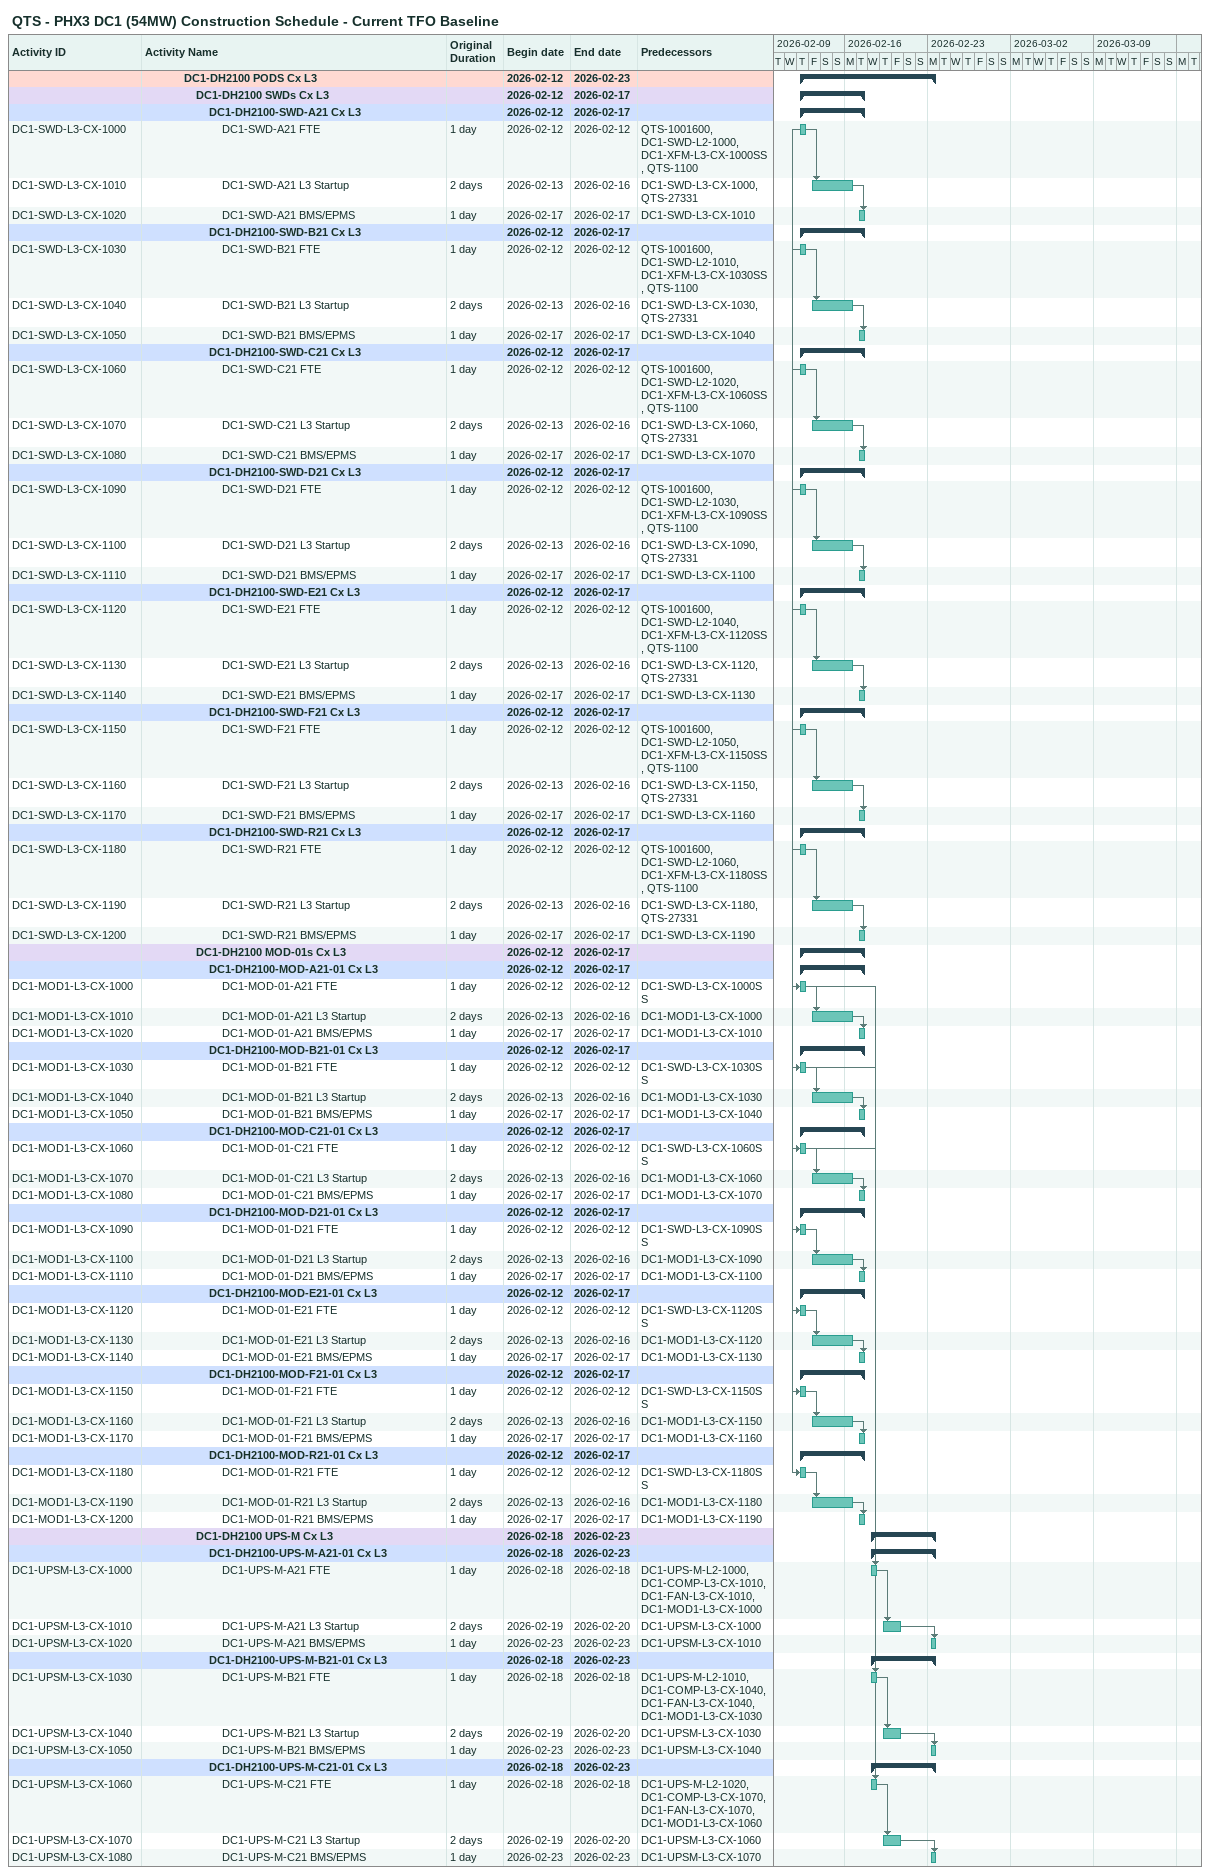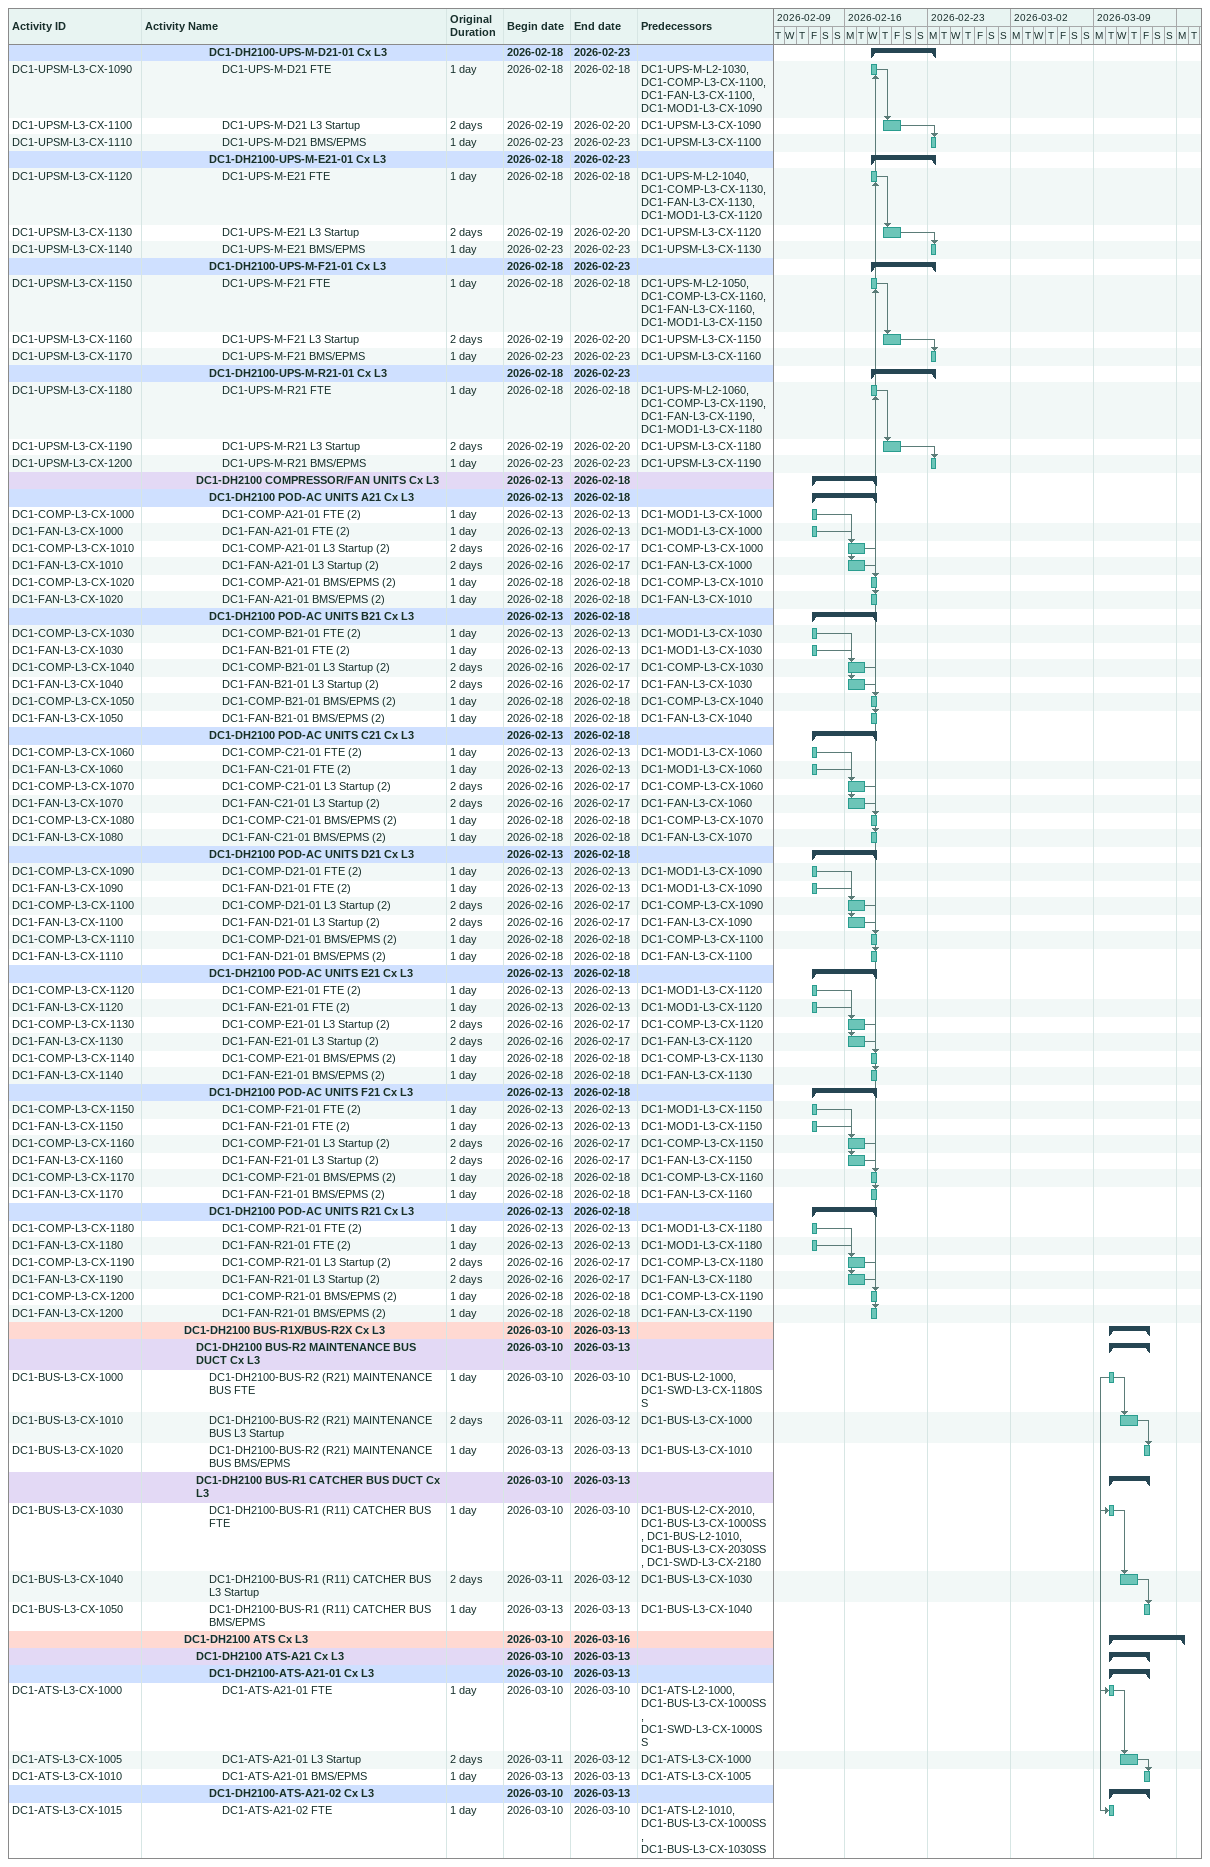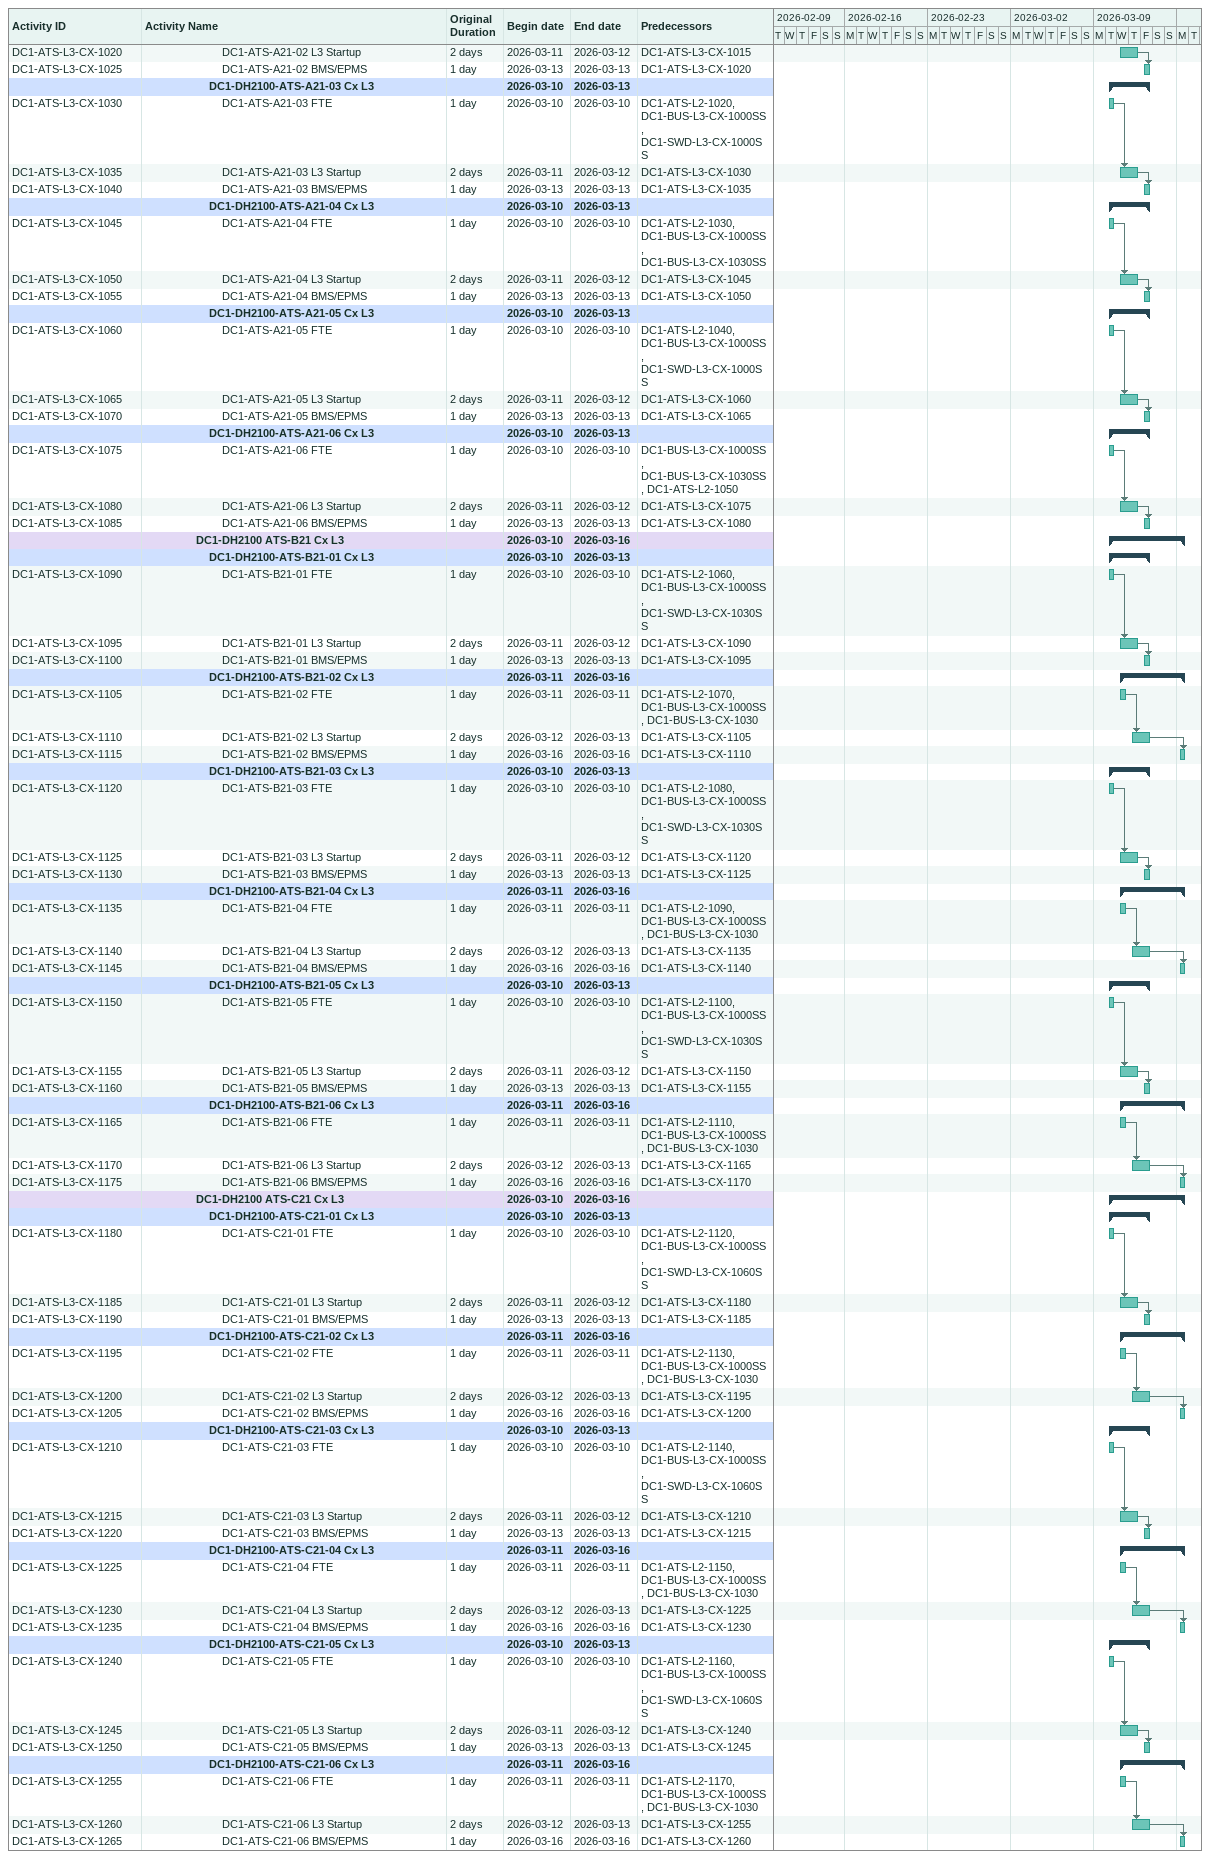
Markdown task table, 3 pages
QTS - PHX3 DC1 (54MW) Construction Schedule - Current TFO Baseline

| ID | Level | Task | Original duration | Start | Finish | Predecessors |
|---|---|---|---|---|---|---|
|  | 4 | **DC1-DH2100 PODS Cx L3** |  | 2026-02-12 | 2026-02-23 |  |
|  | 5 | **DC1-DH2100 SWDs Cx L3** |  | 2026-02-12 | 2026-02-17 |  |
|  | 6 | **DC1-DH2100-SWD-A21 Cx L3** |  | 2026-02-12 | 2026-02-17 |  |
| DC1-SWD-L3-CX-1000 | 7 | DC1-SWD-A21 FTE | 1d | 2026-02-12 | 2026-02-12 | QTS-1001600, DC1-SWD-L2-1000, DC1-XFM-L3-CX-1000SS, QTS-1100 |
| DC1-SWD-L3-CX-1010 | 7 | DC1-SWD-A21 L3 Startup | 2d | 2026-02-13 | 2026-02-16 | DC1-SWD-L3-CX-1000, QTS-27331 |
| DC1-SWD-L3-CX-1020 | 7 | DC1-SWD-A21 BMS/EPMS | 1d | 2026-02-17 | 2026-02-17 | DC1-SWD-L3-CX-1010 |
|  | 6 | **DC1-DH2100-SWD-B21 Cx L3** |  | 2026-02-12 | 2026-02-17 |  |
| DC1-SWD-L3-CX-1030 | 7 | DC1-SWD-B21 FTE | 1d | 2026-02-12 | 2026-02-12 | QTS-1001600, DC1-SWD-L2-1010, DC1-XFM-L3-CX-1030SS, QTS-1100 |
| DC1-SWD-L3-CX-1040 | 7 | DC1-SWD-B21 L3 Startup | 2d | 2026-02-13 | 2026-02-16 | DC1-SWD-L3-CX-1030, QTS-27331 |
| DC1-SWD-L3-CX-1050 | 7 | DC1-SWD-B21 BMS/EPMS | 1d | 2026-02-17 | 2026-02-17 | DC1-SWD-L3-CX-1040 |
|  | 6 | **DC1-DH2100-SWD-C21 Cx L3** |  | 2026-02-12 | 2026-02-17 |  |
| DC1-SWD-L3-CX-1060 | 7 | DC1-SWD-C21 FTE | 1d | 2026-02-12 | 2026-02-12 | QTS-1001600, DC1-SWD-L2-1020, DC1-XFM-L3-CX-1060SS, QTS-1100 |
| DC1-SWD-L3-CX-1070 | 7 | DC1-SWD-C21 L3 Startup | 2d | 2026-02-13 | 2026-02-16 | DC1-SWD-L3-CX-1060, QTS-27331 |
| DC1-SWD-L3-CX-1080 | 7 | DC1-SWD-C21 BMS/EPMS | 1d | 2026-02-17 | 2026-02-17 | DC1-SWD-L3-CX-1070 |
|  | 6 | **DC1-DH2100-SWD-D21 Cx L3** |  | 2026-02-12 | 2026-02-17 |  |
| DC1-SWD-L3-CX-1090 | 7 | DC1-SWD-D21 FTE | 1d | 2026-02-12 | 2026-02-12 | QTS-1001600, DC1-SWD-L2-1030, DC1-XFM-L3-CX-1090SS, QTS-1100 |
| DC1-SWD-L3-CX-1100 | 7 | DC1-SWD-D21 L3 Startup | 2d | 2026-02-13 | 2026-02-16 | DC1-SWD-L3-CX-1090, QTS-27331 |
| DC1-SWD-L3-CX-1110 | 7 | DC1-SWD-D21 BMS/EPMS | 1d | 2026-02-17 | 2026-02-17 | DC1-SWD-L3-CX-1100 |
|  | 6 | **DC1-DH2100-SWD-E21 Cx L3** |  | 2026-02-12 | 2026-02-17 |  |
| DC1-SWD-L3-CX-1120 | 7 | DC1-SWD-E21 FTE | 1d | 2026-02-12 | 2026-02-12 | QTS-1001600, DC1-SWD-L2-1040, DC1-XFM-L3-CX-1120SS, QTS-1100 |
| DC1-SWD-L3-CX-1130 | 7 | DC1-SWD-E21 L3 Startup | 2d | 2026-02-13 | 2026-02-16 | DC1-SWD-L3-CX-1120, QTS-27331 |
| DC1-SWD-L3-CX-1140 | 7 | DC1-SWD-E21 BMS/EPMS | 1d | 2026-02-17 | 2026-02-17 | DC1-SWD-L3-CX-1130 |
|  | 6 | **DC1-DH2100-SWD-F21 Cx L3** |  | 2026-02-12 | 2026-02-17 |  |
| DC1-SWD-L3-CX-1150 | 7 | DC1-SWD-F21 FTE | 1d | 2026-02-12 | 2026-02-12 | QTS-1001600, DC1-SWD-L2-1050, DC1-XFM-L3-CX-1150SS, QTS-1100 |
| DC1-SWD-L3-CX-1160 | 7 | DC1-SWD-F21 L3 Startup | 2d | 2026-02-13 | 2026-02-16 | DC1-SWD-L3-CX-1150, QTS-27331 |
| DC1-SWD-L3-CX-1170 | 7 | DC1-SWD-F21 BMS/EPMS | 1d | 2026-02-17 | 2026-02-17 | DC1-SWD-L3-CX-1160 |
|  | 6 | **DC1-DH2100-SWD-R21 Cx L3** |  | 2026-02-12 | 2026-02-17 |  |
| DC1-SWD-L3-CX-1180 | 7 | DC1-SWD-R21 FTE | 1d | 2026-02-12 | 2026-02-12 | QTS-1001600, DC1-SWD-L2-1060, DC1-XFM-L3-CX-1180SS, QTS-1100 |
| DC1-SWD-L3-CX-1190 | 7 | DC1-SWD-R21 L3 Startup | 2d | 2026-02-13 | 2026-02-16 | DC1-SWD-L3-CX-1180, QTS-27331 |
| DC1-SWD-L3-CX-1200 | 7 | DC1-SWD-R21 BMS/EPMS | 1d | 2026-02-17 | 2026-02-17 | DC1-SWD-L3-CX-1190 |
|  | 5 | **DC1-DH2100 MOD-01s Cx L3** |  | 2026-02-12 | 2026-02-17 |  |
|  | 6 | **DC1-DH2100-MOD-A21-01 Cx L3** |  | 2026-02-12 | 2026-02-17 |  |
| DC1-MOD1-L3-CX-1000 | 7 | DC1-MOD-01-A21 FTE | 1d | 2026-02-12 | 2026-02-12 | DC1-SWD-L3-CX-1000SS |
| DC1-MOD1-L3-CX-1010 | 7 | DC1-MOD-01-A21 L3 Startup | 2d | 2026-02-13 | 2026-02-16 | DC1-MOD1-L3-CX-1000 |
| DC1-MOD1-L3-CX-1020 | 7 | DC1-MOD-01-A21 BMS/EPMS | 1d | 2026-02-17 | 2026-02-17 | DC1-MOD1-L3-CX-1010 |
|  | 6 | **DC1-DH2100-MOD-B21-01 Cx L3** |  | 2026-02-12 | 2026-02-17 |  |
| DC1-MOD1-L3-CX-1030 | 7 | DC1-MOD-01-B21 FTE | 1d | 2026-02-12 | 2026-02-12 | DC1-SWD-L3-CX-1030SS |
| DC1-MOD1-L3-CX-1040 | 7 | DC1-MOD-01-B21 L3 Startup | 2d | 2026-02-13 | 2026-02-16 | DC1-MOD1-L3-CX-1030 |
| DC1-MOD1-L3-CX-1050 | 7 | DC1-MOD-01-B21 BMS/EPMS | 1d | 2026-02-17 | 2026-02-17 | DC1-MOD1-L3-CX-1040 |
|  | 6 | **DC1-DH2100-MOD-C21-01 Cx L3** |  | 2026-02-12 | 2026-02-17 |  |
| DC1-MOD1-L3-CX-1060 | 7 | DC1-MOD-01-C21 FTE | 1d | 2026-02-12 | 2026-02-12 | DC1-SWD-L3-CX-1060SS |
| DC1-MOD1-L3-CX-1070 | 7 | DC1-MOD-01-C21 L3 Startup | 2d | 2026-02-13 | 2026-02-16 | DC1-MOD1-L3-CX-1060 |
| DC1-MOD1-L3-CX-1080 | 7 | DC1-MOD-01-C21 BMS/EPMS | 1d | 2026-02-17 | 2026-02-17 | DC1-MOD1-L3-CX-1070 |
|  | 6 | **DC1-DH2100-MOD-D21-01 Cx L3** |  | 2026-02-12 | 2026-02-17 |  |
| DC1-MOD1-L3-CX-1090 | 7 | DC1-MOD-01-D21 FTE | 1d | 2026-02-12 | 2026-02-12 | DC1-SWD-L3-CX-1090SS |
| DC1-MOD1-L3-CX-1100 | 7 | DC1-MOD-01-D21 L3 Startup | 2d | 2026-02-13 | 2026-02-16 | DC1-MOD1-L3-CX-1090 |
| DC1-MOD1-L3-CX-1110 | 7 | DC1-MOD-01-D21 BMS/EPMS | 1d | 2026-02-17 | 2026-02-17 | DC1-MOD1-L3-CX-1100 |
|  | 6 | **DC1-DH2100-MOD-E21-01 Cx L3** |  | 2026-02-12 | 2026-02-17 |  |
| DC1-MOD1-L3-CX-1120 | 7 | DC1-MOD-01-E21 FTE | 1d | 2026-02-12 | 2026-02-12 | DC1-SWD-L3-CX-1120SS |
| DC1-MOD1-L3-CX-1130 | 7 | DC1-MOD-01-E21 L3 Startup | 2d | 2026-02-13 | 2026-02-16 | DC1-MOD1-L3-CX-1120 |
| DC1-MOD1-L3-CX-1140 | 7 | DC1-MOD-01-E21 BMS/EPMS | 1d | 2026-02-17 | 2026-02-17 | DC1-MOD1-L3-CX-1130 |
|  | 6 | **DC1-DH2100-MOD-F21-01 Cx L3** |  | 2026-02-12 | 2026-02-17 |  |
| DC1-MOD1-L3-CX-1150 | 7 | DC1-MOD-01-F21 FTE | 1d | 2026-02-12 | 2026-02-12 | DC1-SWD-L3-CX-1150SS |
| DC1-MOD1-L3-CX-1160 | 7 | DC1-MOD-01-F21 L3 Startup | 2d | 2026-02-13 | 2026-02-16 | DC1-MOD1-L3-CX-1150 |
| DC1-MOD1-L3-CX-1170 | 7 | DC1-MOD-01-F21 BMS/EPMS | 1d | 2026-02-17 | 2026-02-17 | DC1-MOD1-L3-CX-1160 |
|  | 6 | **DC1-DH2100-MOD-R21-01 Cx L3** |  | 2026-02-12 | 2026-02-17 |  |
| DC1-MOD1-L3-CX-1180 | 7 | DC1-MOD-01-R21 FTE | 1d | 2026-02-12 | 2026-02-12 | DC1-SWD-L3-CX-1180SS |
| DC1-MOD1-L3-CX-1190 | 7 | DC1-MOD-01-R21 L3 Startup | 2d | 2026-02-13 | 2026-02-16 | DC1-MOD1-L3-CX-1180 |
| DC1-MOD1-L3-CX-1200 | 7 | DC1-MOD-01-R21 BMS/EPMS | 1d | 2026-02-17 | 2026-02-17 | DC1-MOD1-L3-CX-1190 |
|  | 5 | **DC1-DH2100 UPS-M Cx L3** |  | 2026-02-18 | 2026-02-23 |  |
|  | 6 | **DC1-DH2100-UPS-M-A21-01 Cx L3** |  | 2026-02-18 | 2026-02-23 |  |
| DC1-UPSM-L3-CX-1000 | 7 | DC1-UPS-M-A21 FTE | 1d | 2026-02-18 | 2026-02-18 | DC1-UPS-M-L2-1000, DC1-COMP-L3-CX-1010, DC1-FAN-L3-CX-1010, DC1-MOD1-L3-CX-1000 |
| DC1-UPSM-L3-CX-1010 | 7 | DC1-UPS-M-A21 L3 Startup | 2d | 2026-02-19 | 2026-02-20 | DC1-UPSM-L3-CX-1000 |
| DC1-UPSM-L3-CX-1020 | 7 | DC1-UPS-M-A21 BMS/EPMS | 1d | 2026-02-23 | 2026-02-23 | DC1-UPSM-L3-CX-1010 |
|  | 6 | **DC1-DH2100-UPS-M-B21-01 Cx L3** |  | 2026-02-18 | 2026-02-23 |  |
| DC1-UPSM-L3-CX-1030 | 7 | DC1-UPS-M-B21 FTE | 1d | 2026-02-18 | 2026-02-18 | DC1-UPS-M-L2-1010, DC1-COMP-L3-CX-1040, DC1-FAN-L3-CX-1040, DC1-MOD1-L3-CX-1030 |
| DC1-UPSM-L3-CX-1040 | 7 | DC1-UPS-M-B21 L3 Startup | 2d | 2026-02-19 | 2026-02-20 | DC1-UPSM-L3-CX-1030 |
| DC1-UPSM-L3-CX-1050 | 7 | DC1-UPS-M-B21 BMS/EPMS | 1d | 2026-02-23 | 2026-02-23 | DC1-UPSM-L3-CX-1040 |
|  | 6 | **DC1-DH2100-UPS-M-C21-01 Cx L3** |  | 2026-02-18 | 2026-02-23 |  |
| DC1-UPSM-L3-CX-1060 | 7 | DC1-UPS-M-C21 FTE | 1d | 2026-02-18 | 2026-02-18 | DC1-UPS-M-L2-1020, DC1-COMP-L3-CX-1070, DC1-FAN-L3-CX-1070, DC1-MOD1-L3-CX-1060 |
| DC1-UPSM-L3-CX-1070 | 7 | DC1-UPS-M-C21 L3 Startup | 2d | 2026-02-19 | 2026-02-20 | DC1-UPSM-L3-CX-1060 |
| DC1-UPSM-L3-CX-1080 | 7 | DC1-UPS-M-C21 BMS/EPMS | 1d | 2026-02-23 | 2026-02-23 | DC1-UPSM-L3-CX-1070 |
|  | 6 | **DC1-DH2100-UPS-M-D21-01 Cx L3** |  | 2026-02-18 | 2026-02-23 |  |
| DC1-UPSM-L3-CX-1090 | 7 | DC1-UPS-M-D21 FTE | 1d | 2026-02-18 | 2026-02-18 | DC1-UPS-M-L2-1030, DC1-COMP-L3-CX-1100, DC1-FAN-L3-CX-1100, DC1-MOD1-L3-CX-1090 |
| DC1-UPSM-L3-CX-1100 | 7 | DC1-UPS-M-D21 L3 Startup | 2d | 2026-02-19 | 2026-02-20 | DC1-UPSM-L3-CX-1090 |
| DC1-UPSM-L3-CX-1110 | 7 | DC1-UPS-M-D21 BMS/EPMS | 1d | 2026-02-23 | 2026-02-23 | DC1-UPSM-L3-CX-1100 |
|  | 6 | **DC1-DH2100-UPS-M-E21-01 Cx L3** |  | 2026-02-18 | 2026-02-23 |  |
| DC1-UPSM-L3-CX-1120 | 7 | DC1-UPS-M-E21 FTE | 1d | 2026-02-18 | 2026-02-18 | DC1-UPS-M-L2-1040, DC1-COMP-L3-CX-1130, DC1-FAN-L3-CX-1130, DC1-MOD1-L3-CX-1120 |
| DC1-UPSM-L3-CX-1130 | 7 | DC1-UPS-M-E21 L3 Startup | 2d | 2026-02-19 | 2026-02-20 | DC1-UPSM-L3-CX-1120 |
| DC1-UPSM-L3-CX-1140 | 7 | DC1-UPS-M-E21 BMS/EPMS | 1d | 2026-02-23 | 2026-02-23 | DC1-UPSM-L3-CX-1130 |
|  | 6 | **DC1-DH2100-UPS-M-F21-01 Cx L3** |  | 2026-02-18 | 2026-02-23 |  |
| DC1-UPSM-L3-CX-1150 | 7 | DC1-UPS-M-F21 FTE | 1d | 2026-02-18 | 2026-02-18 | DC1-UPS-M-L2-1050, DC1-COMP-L3-CX-1160, DC1-FAN-L3-CX-1160, DC1-MOD1-L3-CX-1150 |
| DC1-UPSM-L3-CX-1160 | 7 | DC1-UPS-M-F21 L3 Startup | 2d | 2026-02-19 | 2026-02-20 | DC1-UPSM-L3-CX-1150 |
| DC1-UPSM-L3-CX-1170 | 7 | DC1-UPS-M-F21 BMS/EPMS | 1d | 2026-02-23 | 2026-02-23 | DC1-UPSM-L3-CX-1160 |
|  | 6 | **DC1-DH2100-UPS-M-R21-01 Cx L3** |  | 2026-02-18 | 2026-02-23 |  |
| DC1-UPSM-L3-CX-1180 | 7 | DC1-UPS-M-R21 FTE | 1d | 2026-02-18 | 2026-02-18 | DC1-UPS-M-L2-1060, DC1-COMP-L3-CX-1190, DC1-FAN-L3-CX-1190, DC1-MOD1-L3-CX-1180 |
| DC1-UPSM-L3-CX-1190 | 7 | DC1-UPS-M-R21 L3 Startup | 2d | 2026-02-19 | 2026-02-20 | DC1-UPSM-L3-CX-1180 |
| DC1-UPSM-L3-CX-1200 | 7 | DC1-UPS-M-R21 BMS/EPMS | 1d | 2026-02-23 | 2026-02-23 | DC1-UPSM-L3-CX-1190 |
|  | 5 | **DC1-DH2100 COMPRESSOR/FAN UNITS Cx L3** |  | 2026-02-13 | 2026-02-18 |  |
|  | 6 | **DC1-DH2100 POD-AC UNITS A21 Cx L3** |  | 2026-02-13 | 2026-02-18 |  |
| DC1-COMP-L3-CX-1000 | 7 | DC1-COMP-A21-01 FTE (2) | 1d | 2026-02-13 | 2026-02-13 | DC1-MOD1-L3-CX-1000 |
| DC1-FAN-L3-CX-1000 | 7 | DC1-FAN-A21-01 FTE (2) | 1d | 2026-02-13 | 2026-02-13 | DC1-MOD1-L3-CX-1000 |
| DC1-COMP-L3-CX-1010 | 7 | DC1-COMP-A21-01 L3 Startup (2) | 2d | 2026-02-16 | 2026-02-17 | DC1-COMP-L3-CX-1000 |
| DC1-FAN-L3-CX-1010 | 7 | DC1-FAN-A21-01 L3 Startup (2) | 2d | 2026-02-16 | 2026-02-17 | DC1-FAN-L3-CX-1000 |
| DC1-COMP-L3-CX-1020 | 7 | DC1-COMP-A21-01 BMS/EPMS (2) | 1d | 2026-02-18 | 2026-02-18 | DC1-COMP-L3-CX-1010 |
| DC1-FAN-L3-CX-1020 | 7 | DC1-FAN-A21-01 BMS/EPMS (2) | 1d | 2026-02-18 | 2026-02-18 | DC1-FAN-L3-CX-1010 |
|  | 6 | **DC1-DH2100 POD-AC UNITS B21 Cx L3** |  | 2026-02-13 | 2026-02-18 |  |
| DC1-COMP-L3-CX-1030 | 7 | DC1-COMP-B21-01 FTE (2) | 1d | 2026-02-13 | 2026-02-13 | DC1-MOD1-L3-CX-1030 |
| DC1-FAN-L3-CX-1030 | 7 | DC1-FAN-B21-01 FTE (2) | 1d | 2026-02-13 | 2026-02-13 | DC1-MOD1-L3-CX-1030 |
| DC1-COMP-L3-CX-1040 | 7 | DC1-COMP-B21-01 L3 Startup (2) | 2d | 2026-02-16 | 2026-02-17 | DC1-COMP-L3-CX-1030 |
| DC1-FAN-L3-CX-1040 | 7 | DC1-FAN-B21-01 L3 Startup (2) | 2d | 2026-02-16 | 2026-02-17 | DC1-FAN-L3-CX-1030 |
| DC1-COMP-L3-CX-1050 | 7 | DC1-COMP-B21-01 BMS/EPMS (2) | 1d | 2026-02-18 | 2026-02-18 | DC1-COMP-L3-CX-1040 |
| DC1-FAN-L3-CX-1050 | 7 | DC1-FAN-B21-01 BMS/EPMS (2) | 1d | 2026-02-18 | 2026-02-18 | DC1-FAN-L3-CX-1040 |
|  | 6 | **DC1-DH2100 POD-AC UNITS C21 Cx L3** |  | 2026-02-13 | 2026-02-18 |  |
| DC1-COMP-L3-CX-1060 | 7 | DC1-COMP-C21-01 FTE (2) | 1d | 2026-02-13 | 2026-02-13 | DC1-MOD1-L3-CX-1060 |
| DC1-FAN-L3-CX-1060 | 7 | DC1-FAN-C21-01 FTE (2) | 1d | 2026-02-13 | 2026-02-13 | DC1-MOD1-L3-CX-1060 |
| DC1-COMP-L3-CX-1070 | 7 | DC1-COMP-C21-01 L3 Startup (2) | 2d | 2026-02-16 | 2026-02-17 | DC1-COMP-L3-CX-1060 |
| DC1-FAN-L3-CX-1070 | 7 | DC1-FAN-C21-01 L3 Startup (2) | 2d | 2026-02-16 | 2026-02-17 | DC1-FAN-L3-CX-1060 |
| DC1-COMP-L3-CX-1080 | 7 | DC1-COMP-C21-01 BMS/EPMS (2) | 1d | 2026-02-18 | 2026-02-18 | DC1-COMP-L3-CX-1070 |
| DC1-FAN-L3-CX-1080 | 7 | DC1-FAN-C21-01 BMS/EPMS (2) | 1d | 2026-02-18 | 2026-02-18 | DC1-FAN-L3-CX-1070 |
|  | 6 | **DC1-DH2100 POD-AC UNITS D21 Cx L3** |  | 2026-02-13 | 2026-02-18 |  |
| DC1-COMP-L3-CX-1090 | 7 | DC1-COMP-D21-01 FTE (2) | 1d | 2026-02-13 | 2026-02-13 | DC1-MOD1-L3-CX-1090 |
| DC1-FAN-L3-CX-1090 | 7 | DC1-FAN-D21-01 FTE (2) | 1d | 2026-02-13 | 2026-02-13 | DC1-MOD1-L3-CX-1090 |
| DC1-COMP-L3-CX-1100 | 7 | DC1-COMP-D21-01 L3 Startup (2) | 2d | 2026-02-16 | 2026-02-17 | DC1-COMP-L3-CX-1090 |
| DC1-FAN-L3-CX-1100 | 7 | DC1-FAN-D21-01 L3 Startup (2) | 2d | 2026-02-16 | 2026-02-17 | DC1-FAN-L3-CX-1090 |
| DC1-COMP-L3-CX-1110 | 7 | DC1-COMP-D21-01 BMS/EPMS (2) | 1d | 2026-02-18 | 2026-02-18 | DC1-COMP-L3-CX-1100 |
| DC1-FAN-L3-CX-1110 | 7 | DC1-FAN-D21-01 BMS/EPMS (2) | 1d | 2026-02-18 | 2026-02-18 | DC1-FAN-L3-CX-1100 |
|  | 6 | **DC1-DH2100 POD-AC UNITS E21 Cx L3** |  | 2026-02-13 | 2026-02-18 |  |
| DC1-COMP-L3-CX-1120 | 7 | DC1-COMP-E21-01 FTE (2) | 1d | 2026-02-13 | 2026-02-13 | DC1-MOD1-L3-CX-1120 |
| DC1-FAN-L3-CX-1120 | 7 | DC1-FAN-E21-01 FTE (2) | 1d | 2026-02-13 | 2026-02-13 | DC1-MOD1-L3-CX-1120 |
| DC1-COMP-L3-CX-1130 | 7 | DC1-COMP-E21-01 L3 Startup (2) | 2d | 2026-02-16 | 2026-02-17 | DC1-COMP-L3-CX-1120 |
| DC1-FAN-L3-CX-1130 | 7 | DC1-FAN-E21-01 L3 Startup (2) | 2d | 2026-02-16 | 2026-02-17 | DC1-FAN-L3-CX-1120 |
| DC1-COMP-L3-CX-1140 | 7 | DC1-COMP-E21-01 BMS/EPMS (2) | 1d | 2026-02-18 | 2026-02-18 | DC1-COMP-L3-CX-1130 |
| DC1-FAN-L3-CX-1140 | 7 | DC1-FAN-E21-01 BMS/EPMS (2) | 1d | 2026-02-18 | 2026-02-18 | DC1-FAN-L3-CX-1130 |
|  | 6 | **DC1-DH2100 POD-AC UNITS F21 Cx L3** |  | 2026-02-13 | 2026-02-18 |  |
| DC1-COMP-L3-CX-1150 | 7 | DC1-COMP-F21-01 FTE (2) | 1d | 2026-02-13 | 2026-02-13 | DC1-MOD1-L3-CX-1150 |
| DC1-FAN-L3-CX-1150 | 7 | DC1-FAN-F21-01 FTE (2) | 1d | 2026-02-13 | 2026-02-13 | DC1-MOD1-L3-CX-1150 |
| DC1-COMP-L3-CX-1160 | 7 | DC1-COMP-F21-01 L3 Startup (2) | 2d | 2026-02-16 | 2026-02-17 | DC1-COMP-L3-CX-1150 |
| DC1-FAN-L3-CX-1160 | 7 | DC1-FAN-F21-01 L3 Startup (2) | 2d | 2026-02-16 | 2026-02-17 | DC1-FAN-L3-CX-1150 |
| DC1-COMP-L3-CX-1170 | 7 | DC1-COMP-F21-01 BMS/EPMS (2) | 1d | 2026-02-18 | 2026-02-18 | DC1-COMP-L3-CX-1160 |
| DC1-FAN-L3-CX-1170 | 7 | DC1-FAN-F21-01 BMS/EPMS (2) | 1d | 2026-02-18 | 2026-02-18 | DC1-FAN-L3-CX-1160 |
|  | 6 | **DC1-DH2100 POD-AC UNITS R21 Cx L3** |  | 2026-02-13 | 2026-02-18 |  |
| DC1-COMP-L3-CX-1180 | 7 | DC1-COMP-R21-01 FTE (2) | 1d | 2026-02-13 | 2026-02-13 | DC1-MOD1-L3-CX-1180 |
| DC1-FAN-L3-CX-1180 | 7 | DC1-FAN-R21-01 FTE (2) | 1d | 2026-02-13 | 2026-02-13 | DC1-MOD1-L3-CX-1180 |
| DC1-COMP-L3-CX-1190 | 7 | DC1-COMP-R21-01 L3 Startup (2) | 2d | 2026-02-16 | 2026-02-17 | DC1-COMP-L3-CX-1180 |
| DC1-FAN-L3-CX-1190 | 7 | DC1-FAN-R21-01 L3 Startup (2) | 2d | 2026-02-16 | 2026-02-17 | DC1-FAN-L3-CX-1180 |
| DC1-COMP-L3-CX-1200 | 7 | DC1-COMP-R21-01 BMS/EPMS (2) | 1d | 2026-02-18 | 2026-02-18 | DC1-COMP-L3-CX-1190 |
| DC1-FAN-L3-CX-1200 | 7 | DC1-FAN-R21-01 BMS/EPMS (2) | 1d | 2026-02-18 | 2026-02-18 | DC1-FAN-L3-CX-1190 |
|  | 4 | **DC1-DH2100 BUS-R1X/BUS-R2X Cx L3** |  | 2026-03-10 | 2026-03-13 |  |
|  | 5 | **DC1-DH2100 BUS-R2 MAINTENANCE BUS DUCT Cx L3** |  | 2026-03-10 | 2026-03-13 |  |
| DC1-BUS-L3-CX-1000 | 6 | DC1-DH2100-BUS-R2 (R21) MAINTENANCE BUS FTE | 1d | 2026-03-10 | 2026-03-10 | DC1-BUS-L2-1000, DC1-SWD-L3-CX-1180SS |
| DC1-BUS-L3-CX-1010 | 6 | DC1-DH2100-BUS-R2 (R21) MAINTENANCE BUS L3 Startup | 2d | 2026-03-11 | 2026-03-12 | DC1-BUS-L3-CX-1000 |
| DC1-BUS-L3-CX-1020 | 6 | DC1-DH2100-BUS-R2 (R21) MAINTENANCE BUS BMS/EPMS | 1d | 2026-03-13 | 2026-03-13 | DC1-BUS-L3-CX-1010 |
|  | 5 | **DC1-DH2100 BUS-R1 CATCHER BUS DUCT Cx L3** |  | 2026-03-10 | 2026-03-13 |  |
| DC1-BUS-L3-CX-1030 | 6 | DC1-DH2100-BUS-R1 (R11) CATCHER BUS FTE | 1d | 2026-03-10 | 2026-03-10 | DC1-BUS-L2-CX-2010, DC1-BUS-L3-CX-1000SS, DC1-BUS-L2-1010, DC1-BUS-L3-CX-2030SS, DC1-SWD-L3-CX-2180 |
| DC1-BUS-L3-CX-1040 | 6 | DC1-DH2100-BUS-R1 (R11) CATCHER BUS L3 Startup | 2d | 2026-03-11 | 2026-03-12 | DC1-BUS-L3-CX-1030 |
| DC1-BUS-L3-CX-1050 | 6 | DC1-DH2100-BUS-R1 (R11) CATCHER BUS BMS/EPMS | 1d | 2026-03-13 | 2026-03-13 | DC1-BUS-L3-CX-1040 |
|  | 4 | **DC1-DH2100 ATS Cx L3** |  | 2026-03-10 | 2026-03-16 |  |
|  | 5 | **DC1-DH2100 ATS-A21 Cx L3** |  | 2026-03-10 | 2026-03-13 |  |
|  | 6 | **DC1-DH2100-ATS-A21-01 Cx L3** |  | 2026-03-10 | 2026-03-13 |  |
| DC1-ATS-L3-CX-1000 | 7 | DC1-ATS-A21-01 FTE | 1d | 2026-03-10 | 2026-03-10 | DC1-ATS-L2-1000, DC1-BUS-L3-CX-1000SS, DC1-SWD-L3-CX-1000SS |
| DC1-ATS-L3-CX-1005 | 7 | DC1-ATS-A21-01 L3 Startup | 2d | 2026-03-11 | 2026-03-12 | DC1-ATS-L3-CX-1000 |
| DC1-ATS-L3-CX-1010 | 7 | DC1-ATS-A21-01 BMS/EPMS | 1d | 2026-03-13 | 2026-03-13 | DC1-ATS-L3-CX-1005 |
|  | 6 | **DC1-DH2100-ATS-A21-02 Cx L3** |  | 2026-03-10 | 2026-03-13 |  |
| DC1-ATS-L3-CX-1015 | 7 | DC1-ATS-A21-02 FTE | 1d | 2026-03-10 | 2026-03-10 | DC1-ATS-L2-1010, DC1-BUS-L3-CX-1000SS, DC1-BUS-L3-CX-1030SS |
| DC1-ATS-L3-CX-1020 | 7 | DC1-ATS-A21-02 L3 Startup | 2d | 2026-03-11 | 2026-03-12 | DC1-ATS-L3-CX-1015 |
| DC1-ATS-L3-CX-1025 | 7 | DC1-ATS-A21-02 BMS/EPMS | 1d | 2026-03-13 | 2026-03-13 | DC1-ATS-L3-CX-1020 |
|  | 6 | **DC1-DH2100-ATS-A21-03 Cx L3** |  | 2026-03-10 | 2026-03-13 |  |
| DC1-ATS-L3-CX-1030 | 7 | DC1-ATS-A21-03 FTE | 1d | 2026-03-10 | 2026-03-10 | DC1-ATS-L2-1020, DC1-BUS-L3-CX-1000SS, DC1-SWD-L3-CX-1000SS |
| DC1-ATS-L3-CX-1035 | 7 | DC1-ATS-A21-03 L3 Startup | 2d | 2026-03-11 | 2026-03-12 | DC1-ATS-L3-CX-1030 |
| DC1-ATS-L3-CX-1040 | 7 | DC1-ATS-A21-03 BMS/EPMS | 1d | 2026-03-13 | 2026-03-13 | DC1-ATS-L3-CX-1035 |
|  | 6 | **DC1-DH2100-ATS-A21-04 Cx L3** |  | 2026-03-10 | 2026-03-13 |  |
| DC1-ATS-L3-CX-1045 | 7 | DC1-ATS-A21-04 FTE | 1d | 2026-03-10 | 2026-03-10 | DC1-ATS-L2-1030, DC1-BUS-L3-CX-1000SS, DC1-BUS-L3-CX-1030SS |
| DC1-ATS-L3-CX-1050 | 7 | DC1-ATS-A21-04 L3 Startup | 2d | 2026-03-11 | 2026-03-12 | DC1-ATS-L3-CX-1045 |
| DC1-ATS-L3-CX-1055 | 7 | DC1-ATS-A21-04 BMS/EPMS | 1d | 2026-03-13 | 2026-03-13 | DC1-ATS-L3-CX-1050 |
|  | 6 | **DC1-DH2100-ATS-A21-05 Cx L3** |  | 2026-03-10 | 2026-03-13 |  |
| DC1-ATS-L3-CX-1060 | 7 | DC1-ATS-A21-05 FTE | 1d | 2026-03-10 | 2026-03-10 | DC1-ATS-L2-1040, DC1-BUS-L3-CX-1000SS, DC1-SWD-L3-CX-1000SS |
| DC1-ATS-L3-CX-1065 | 7 | DC1-ATS-A21-05 L3 Startup | 2d | 2026-03-11 | 2026-03-12 | DC1-ATS-L3-CX-1060 |
| DC1-ATS-L3-CX-1070 | 7 | DC1-ATS-A21-05 BMS/EPMS | 1d | 2026-03-13 | 2026-03-13 | DC1-ATS-L3-CX-1065 |
|  | 6 | **DC1-DH2100-ATS-A21-06 Cx L3** |  | 2026-03-10 | 2026-03-13 |  |
| DC1-ATS-L3-CX-1075 | 7 | DC1-ATS-A21-06 FTE | 1d | 2026-03-10 | 2026-03-10 | DC1-BUS-L3-CX-1000SS, DC1-BUS-L3-CX-1030SS, DC1-ATS-L2-1050 |
| DC1-ATS-L3-CX-1080 | 7 | DC1-ATS-A21-06 L3 Startup | 2d | 2026-03-11 | 2026-03-12 | DC1-ATS-L3-CX-1075 |
| DC1-ATS-L3-CX-1085 | 7 | DC1-ATS-A21-06 BMS/EPMS | 1d | 2026-03-13 | 2026-03-13 | DC1-ATS-L3-CX-1080 |
|  | 5 | **DC1-DH2100 ATS-B21 Cx L3** |  | 2026-03-10 | 2026-03-16 |  |
|  | 6 | **DC1-DH2100-ATS-B21-01 Cx L3** |  | 2026-03-10 | 2026-03-13 |  |
| DC1-ATS-L3-CX-1090 | 7 | DC1-ATS-B21-01 FTE | 1d | 2026-03-10 | 2026-03-10 | DC1-ATS-L2-1060, DC1-BUS-L3-CX-1000SS, DC1-SWD-L3-CX-1030SS |
| DC1-ATS-L3-CX-1095 | 7 | DC1-ATS-B21-01 L3 Startup | 2d | 2026-03-11 | 2026-03-12 | DC1-ATS-L3-CX-1090 |
| DC1-ATS-L3-CX-1100 | 7 | DC1-ATS-B21-01 BMS/EPMS | 1d | 2026-03-13 | 2026-03-13 | DC1-ATS-L3-CX-1095 |
|  | 6 | **DC1-DH2100-ATS-B21-02 Cx L3** |  | 2026-03-11 | 2026-03-16 |  |
| DC1-ATS-L3-CX-1105 | 7 | DC1-ATS-B21-02 FTE | 1d | 2026-03-11 | 2026-03-11 | DC1-ATS-L2-1070, DC1-BUS-L3-CX-1000SS, DC1-BUS-L3-CX-1030 |
| DC1-ATS-L3-CX-1110 | 7 | DC1-ATS-B21-02 L3 Startup | 2d | 2026-03-12 | 2026-03-13 | DC1-ATS-L3-CX-1105 |
| DC1-ATS-L3-CX-1115 | 7 | DC1-ATS-B21-02 BMS/EPMS | 1d | 2026-03-16 | 2026-03-16 | DC1-ATS-L3-CX-1110 |
|  | 6 | **DC1-DH2100-ATS-B21-03 Cx L3** |  | 2026-03-10 | 2026-03-13 |  |
| DC1-ATS-L3-CX-1120 | 7 | DC1-ATS-B21-03 FTE | 1d | 2026-03-10 | 2026-03-10 | DC1-ATS-L2-1080, DC1-BUS-L3-CX-1000SS, DC1-SWD-L3-CX-1030SS |
| DC1-ATS-L3-CX-1125 | 7 | DC1-ATS-B21-03 L3 Startup | 2d | 2026-03-11 | 2026-03-12 | DC1-ATS-L3-CX-1120 |
| DC1-ATS-L3-CX-1130 | 7 | DC1-ATS-B21-03 BMS/EPMS | 1d | 2026-03-13 | 2026-03-13 | DC1-ATS-L3-CX-1125 |
|  | 6 | **DC1-DH2100-ATS-B21-04 Cx L3** |  | 2026-03-11 | 2026-03-16 |  |
| DC1-ATS-L3-CX-1135 | 7 | DC1-ATS-B21-04 FTE | 1d | 2026-03-11 | 2026-03-11 | DC1-ATS-L2-1090, DC1-BUS-L3-CX-1000SS, DC1-BUS-L3-CX-1030 |
| DC1-ATS-L3-CX-1140 | 7 | DC1-ATS-B21-04 L3 Startup | 2d | 2026-03-12 | 2026-03-13 | DC1-ATS-L3-CX-1135 |
| DC1-ATS-L3-CX-1145 | 7 | DC1-ATS-B21-04 BMS/EPMS | 1d | 2026-03-16 | 2026-03-16 | DC1-ATS-L3-CX-1140 |
|  | 6 | **DC1-DH2100-ATS-B21-05 Cx L3** |  | 2026-03-10 | 2026-03-13 |  |
| DC1-ATS-L3-CX-1150 | 7 | DC1-ATS-B21-05 FTE | 1d | 2026-03-10 | 2026-03-10 | DC1-ATS-L2-1100, DC1-BUS-L3-CX-1000SS, DC1-SWD-L3-CX-1030SS |
| DC1-ATS-L3-CX-1155 | 7 | DC1-ATS-B21-05 L3 Startup | 2d | 2026-03-11 | 2026-03-12 | DC1-ATS-L3-CX-1150 |
| DC1-ATS-L3-CX-1160 | 7 | DC1-ATS-B21-05 BMS/EPMS | 1d | 2026-03-13 | 2026-03-13 | DC1-ATS-L3-CX-1155 |
|  | 6 | **DC1-DH2100-ATS-B21-06 Cx L3** |  | 2026-03-11 | 2026-03-16 |  |
| DC1-ATS-L3-CX-1165 | 7 | DC1-ATS-B21-06 FTE | 1d | 2026-03-11 | 2026-03-11 | DC1-ATS-L2-1110, DC1-BUS-L3-CX-1000SS, DC1-BUS-L3-CX-1030 |
| DC1-ATS-L3-CX-1170 | 7 | DC1-ATS-B21-06 L3 Startup | 2d | 2026-03-12 | 2026-03-13 | DC1-ATS-L3-CX-1165 |
| DC1-ATS-L3-CX-1175 | 7 | DC1-ATS-B21-06 BMS/EPMS | 1d | 2026-03-16 | 2026-03-16 | DC1-ATS-L3-CX-1170 |
|  | 5 | **DC1-DH2100 ATS-C21 Cx L3** |  | 2026-03-10 | 2026-03-16 |  |
|  | 6 | **DC1-DH2100-ATS-C21-01 Cx L3** |  | 2026-03-10 | 2026-03-13 |  |
| DC1-ATS-L3-CX-1180 | 7 | DC1-ATS-C21-01 FTE | 1d | 2026-03-10 | 2026-03-10 | DC1-ATS-L2-1120, DC1-BUS-L3-CX-1000SS, DC1-SWD-L3-CX-1060SS |
| DC1-ATS-L3-CX-1185 | 7 | DC1-ATS-C21-01 L3 Startup | 2d | 2026-03-11 | 2026-03-12 | DC1-ATS-L3-CX-1180 |
| DC1-ATS-L3-CX-1190 | 7 | DC1-ATS-C21-01 BMS/EPMS | 1d | 2026-03-13 | 2026-03-13 | DC1-ATS-L3-CX-1185 |
|  | 6 | **DC1-DH2100-ATS-C21-02 Cx L3** |  | 2026-03-11 | 2026-03-16 |  |
| DC1-ATS-L3-CX-1195 | 7 | DC1-ATS-C21-02 FTE | 1d | 2026-03-11 | 2026-03-11 | DC1-ATS-L2-1130, DC1-BUS-L3-CX-1000SS, DC1-BUS-L3-CX-1030 |
| DC1-ATS-L3-CX-1200 | 7 | DC1-ATS-C21-02 L3 Startup | 2d | 2026-03-12 | 2026-03-13 | DC1-ATS-L3-CX-1195 |
| DC1-ATS-L3-CX-1205 | 7 | DC1-ATS-C21-02 BMS/EPMS | 1d | 2026-03-16 | 2026-03-16 | DC1-ATS-L3-CX-1200 |
|  | 6 | **DC1-DH2100-ATS-C21-03 Cx L3** |  | 2026-03-10 | 2026-03-13 |  |
| DC1-ATS-L3-CX-1210 | 7 | DC1-ATS-C21-03 FTE | 1d | 2026-03-10 | 2026-03-10 | DC1-ATS-L2-1140, DC1-BUS-L3-CX-1000SS, DC1-SWD-L3-CX-1060SS |
| DC1-ATS-L3-CX-1215 | 7 | DC1-ATS-C21-03 L3 Startup | 2d | 2026-03-11 | 2026-03-12 | DC1-ATS-L3-CX-1210 |
| DC1-ATS-L3-CX-1220 | 7 | DC1-ATS-C21-03 BMS/EPMS | 1d | 2026-03-13 | 2026-03-13 | DC1-ATS-L3-CX-1215 |
|  | 6 | **DC1-DH2100-ATS-C21-04 Cx L3** |  | 2026-03-11 | 2026-03-16 |  |
| DC1-ATS-L3-CX-1225 | 7 | DC1-ATS-C21-04 FTE | 1d | 2026-03-11 | 2026-03-11 | DC1-ATS-L2-1150, DC1-BUS-L3-CX-1000SS, DC1-BUS-L3-CX-1030 |
| DC1-ATS-L3-CX-1230 | 7 | DC1-ATS-C21-04 L3 Startup | 2d | 2026-03-12 | 2026-03-13 | DC1-ATS-L3-CX-1225 |
| DC1-ATS-L3-CX-1235 | 7 | DC1-ATS-C21-04 BMS/EPMS | 1d | 2026-03-16 | 2026-03-16 | DC1-ATS-L3-CX-1230 |
|  | 6 | **DC1-DH2100-ATS-C21-05 Cx L3** |  | 2026-03-10 | 2026-03-13 |  |
| DC1-ATS-L3-CX-1240 | 7 | DC1-ATS-C21-05 FTE | 1d | 2026-03-10 | 2026-03-10 | DC1-ATS-L2-1160, DC1-BUS-L3-CX-1000SS, DC1-SWD-L3-CX-1060SS |
| DC1-ATS-L3-CX-1245 | 7 | DC1-ATS-C21-05 L3 Startup | 2d | 2026-03-11 | 2026-03-12 | DC1-ATS-L3-CX-1240 |
| DC1-ATS-L3-CX-1250 | 7 | DC1-ATS-C21-05 BMS/EPMS | 1d | 2026-03-13 | 2026-03-13 | DC1-ATS-L3-CX-1245 |
|  | 6 | **DC1-DH2100-ATS-C21-06 Cx L3** |  | 2026-03-11 | 2026-03-16 |  |
| DC1-ATS-L3-CX-1255 | 7 | DC1-ATS-C21-06 FTE | 1d | 2026-03-11 | 2026-03-11 | DC1-ATS-L2-1170, DC1-BUS-L3-CX-1000SS, DC1-BUS-L3-CX-1030 |
| DC1-ATS-L3-CX-1260 | 7 | DC1-ATS-C21-06 L3 Startup | 2d | 2026-03-12 | 2026-03-13 | DC1-ATS-L3-CX-1255 |
| DC1-ATS-L3-CX-1265 | 7 | DC1-ATS-C21-06 BMS/EPMS | 1d | 2026-03-16 | 2026-03-16 | DC1-ATS-L3-CX-1260 |
